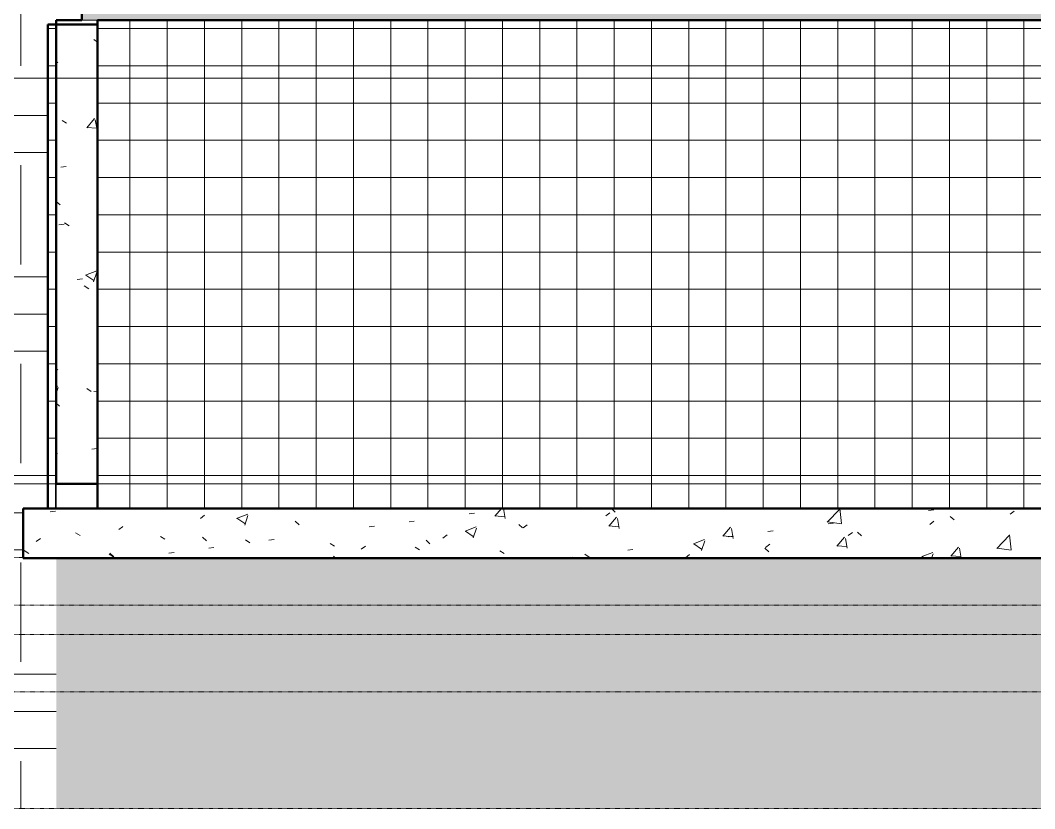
# Model space of a CAD drawing. Header units: inches. Extents: x -4179 to 1631, y -360 to 585.
# Drawn here: x -1092.1 to -847, y -206.5 to -16 of the extents above; entities that cross this region are included whole.
import ezdxf

# ---------------------------------------------------------------- set-up
doc = ezdxf.new("R2010")
doc.units = ezdxf.units.IN
doc.header["$MEASUREMENT"] = 0
doc.linetypes.add('Aligning Line 1_8_', pattern=[0.25, 0.125, -0.125])
doc.linetypes.add('Grid Line 1_2_', pattern=[0.875, 0.5, -0.125, 0.125, -0.125])
for name, color, linetype, lineweight in [('0-5', 10, 'Continuous', 5), ('A-FLOR-5', 50, 'Continuous', 13), ('A-FLOR-6', 133, 'Continuous', 50), ('A-FLOR-LEVL-1', 51, 'Grid Line 1_2_', 9), ('A-WALL', 113, 'Continuous', 13), ('A-WALL-3', 253, 'Continuous', 13), ('A-WALL-PATT-2', 254, 'Continuous', 9), ('A-WALL-PATT-3', 111, 'Continuous', 9), ('C-TOPO', 7, 'Continuous', 9), ('G-ANNO-SYMB', 111, 'Aligning Line 1_8_', 9), ('G-ANNO-SYMB-1', 254, 'Aligning Line 1_8_', 9), ('G-ANNO-SYMB-2', 147, 'Aligning Line 1_8_', 9), ('S-FNDN-2', 133, 'Continuous', 50), ('S-FNDN-3', 32, 'Continuous', 50), ('S-FNDN-4', 32, 'Continuous', 9)]:
    doc.layers.add(name, color=color, linetype=linetype, lineweight=lineweight)
pattern_1 = [(0, (0, 0), (24, 24), [24, -24]), (0, (0, 9), (24, 24), [24, -24]), (0, (0, 18), (24, 24), [24, -24]), (90, (3, 21), (-24, 24), [24, -24]), (90, (12, 21), (-24, 24), [24, -24]), (90, (21, 21), (-24, 24), [24, -24])]
pattern_2 = [(50, (-10974.634, 0), (27.5427, -2.40992), [2.88, -31.68]), (355, (-10974.634, 0), (-5.327844, 28.884266), [2.304, -25.344]), (100.451, (-10972.34, -0.2), (22.215316, 26.47393), [2.448, -26.924]), (46.184, (-10974.634, 7.68), (40.98187, -6.35642), [4.32, -47.52]), (96.636, (-10971.22, 7.15), (35.89075, 37.40619), [3.671, -40.386]), (351.184, (-10974.634, 7.68), (35.89097, 37.40622), [3.456, -38.016]), (21, (-10970.794, 5.76), (22.921036, -15.46073), [2.88, -31.68]), (326, (-10970.794, 5.76), (9.34353, 27.84574), [2.304, -25.344]), (71.451, (-10968.884, 4.472), (32.26477, 12.38442), [2.448, -26.924]), (37.5, (-10974.634, 0), (0.466855, 12.782707), [1.267, -23.77, 1.267, -24.461, -25.44]), (37.5, (-10974.634, 0), (0.466855, 12.782707), [-50.765, 1.267, -24.173]), (7.5, (-10974.634, 0), (10.10159, 15.14509), [1.267, -13.402, 1.267, -23.194, -9.696]), (7.5, (-10974.634, 0), (10.10159, 15.14509), [-39.13, 1.267, -8.429]), (327.5, (-10983.197, 0), (20.499161, -0.86578), [1.267, -8.333, 1.267, -28.685, -39.744]), (327.5, (-10983.197, 0), (20.499161, -0.86578), [-39.552, 1.267, -38.477]), (317.5, (-10987.037, 0), (22.39478, 3.844288), [1.267, -11.213, 1.267, -18.624, -28.224]), (317.5, (-10987.037, 0), (22.39478, 3.844288), [-32.371, 1.267, -26.957])]
pattern_3 = [(0, (-10974.634, 0), (0, 9), []), (90, (-10974.634, 0), (-9, 6e-16), [])]

# ---------------------------------------------------------------- blocks, each defined once
blk = doc.blocks.new('CTR - 2nd Phase_rvt-2-BUILDING ELEVATION - SOUTH')
at = {"layer": 'A-FLOR-5'}
blk.add_hatch(color=256, dxfattribs=at).paths.add_polyline_path([(9897.39, -16), (12077.19, -16), (12085.74, -4), (12088.59, -4), (12088.59, 0), (9897.39, 0), (9897.45, -0.25), (9897.39, -0.25), (9897.39, -11.67)], flags=0)
at = {"layer": 'A-WALL-PATT-2'}
h = blk.add_hatch(dxfattribs=at)
h.set_pattern_fill('FP_43', color=256, style=0, pattern_type=2)
h.set_pattern_definition([(50, (0, 0), (27.5427, -2.40992), [2.88, -31.68]), (355, (0, 0), (-5.327844, 28.884266), [2.304, -25.344]), (100.451, (2.295, -0.2), (22.215316, 26.47393), [2.448, -26.924]), (46.184, (0, 7.68), (40.98187, -6.35642), [4.32, -47.52]), (96.636, (3.415, 7.15), (35.89075, 37.40619), [3.671, -40.386]), (351.184, (0, 7.68), (35.89097, 37.40622), [3.456, -38.016]), (21, (3.84, 5.76), (22.921036, -15.46073), [2.88, -31.68]), (326, (3.84, 5.76), (9.34353, 27.84574), [2.304, -25.344]), (71.451, (5.75, 4.472), (32.26477, 12.38442), [2.448, -26.924]), (37.5, (0, 0), (0.466855, 12.782707), [1.267, -23.77, 1.267, -24.461, -25.44]), (37.5, (0, 0), (0.466855, 12.782707), [-50.765, 1.267, -24.173]), (7.5, (0, 0), (10.10159, 15.14509), [1.267, -13.402, 1.267, -23.194, -9.696]), (7.5, (0, 0), (10.10159, 15.14509), [-39.13, 1.267, -8.429]), (327.5, (-8.563, 0), (20.499161, -0.86578), [1.267, -8.333, 1.267, -28.685, -39.744]), (327.5, (-8.563, 0), (20.499161, -0.86578), [-39.552, 1.267, -38.477]), (317.5, (-12.403, 0), (22.39478, 3.844288), [1.267, -11.213, 1.267, -18.624, -28.224]), (317.5, (-12.403, 0), (22.39478, 3.844288), [-32.371, 1.267, -26.957])])
h.paths.add_polyline_path([(9899.99, -17), (9901.19, -17), (9901.19, -16), (9891.19, -16), (9891.19, -17), (9897.42, -17)], flags=0)
at = {"layer": 'A-FLOR-6'}
for p, q in [((9897.39, 0), (9897.39, -16)), ((9901.19, -16), (12077.19, -16))]:
    blk.add_line(p, q, dxfattribs=at)
at = {"layer": 'A-FLOR-LEVL-1'}
for p, q in [((9609.49, -30), (12558.48, -30)), ((9609.49, -128), (12558.48, -128))]:
    blk.add_line(p, q, dxfattribs=at)
at = {"layer": 'A-WALL-3'}
blk.add_line((9901.19, -16), (9897.39, -16), dxfattribs=at)
at = {"layer": 'G-ANNO-SYMB-1'}
blk.add_line((9706.24, -164.42), (12461.78, -164.42), dxfattribs=at)
at = {"layer": 'S-FNDN-2'}
for p, q in [((9897.39, -16), (9891.19, -16)), ((9891.19, -16), (9891.19, -128)), ((9901.19, -128), (9901.19, -16)), ((9891.19, -128), (9901.19, -128))]:
    blk.add_line(p, q, dxfattribs=at)
blk = doc.blocks.new('CTR  - Topography_rvt-2-BUILDING ELEVATION - SOUTH')
at = {"layer": 'C-TOPO'}
h = blk.add_hatch(dxfattribs=at)
h.set_pattern_fill('FP_70', color=256, style=0, pattern_type=2)
h.set_pattern_definition(pattern_1)
h.paths.add_polyline_path([(9860.39, -206.51), (9891.19, -206.51), (9891.19, -146), (9883.19, -146), (9883.19, -134), (9889.19, -134), (9889.19, -17), (9891.19, -17), (9891.19, -0.01), (9856.93, -0.06), (9846.17, -0.17), (9706.24, -1.56), (9706.24, -206.51), (9855.83, -206.51)], flags=0)
h = blk.add_hatch(dxfattribs=at)
h.set_pattern_fill('FP_70', color=256, style=0, pattern_type=2)
h.set_pattern_definition(pattern_1)
h.paths.add_polyline_path([(11945.12, -206.51), (12087.19, -206.51), (12087.19, -146), (9891.19, -146), (9891.19, -206.51), (11772.89, -206.51)], flags=0)
blk = doc.blocks.new('CTR - 1st Phase - Common Walls_rvt-2-BUILDING ELEVATION - SOUTH')
at = {"layer": 'A-FLOR-LEVL-1'}
for p, q in [((9609.49, -30), (12558.48, -30)), ((9609.49, -128), (12558.48, -128))]:
    blk.add_line(p, q, dxfattribs=at)
at = {"layer": 'G-ANNO-SYMB-2'}
for p, q in [((9706.24, -145.84), (12461.73, -145.84)), ((9706.24, -164.42), (12461.78, -164.42))]:
    blk.add_line(p, q, dxfattribs=at)
blk = doc.blocks.new('CTR - 1st Phase -Stairs _ Elevators_rvt-2-BUILDING ELEVATION - SOUTH')
at = {"layer": 'A-FLOR-LEVL-1'}
for p, q in [((9609.49, -30), (12558.48, -30)), ((9609.49, -128), (12558.48, -128))]:
    blk.add_line(p, q, dxfattribs=at)
at = {"layer": 'G-ANNO-SYMB-2'}
blk.add_line((9706.24, -206.49), (12461.73, -206.49), dxfattribs=at)

msp = doc.modelspace()

# ---------------------------------------------------------------- hatches: boundary and pattern name
at = {"layer": 'A-WALL-PATT-3'}
h = msp.add_hatch(dxfattribs=at)
h.set_pattern_fill('FP_86', color=256, style=0, pattern_type=2)
h.set_pattern_definition(pattern_3)
h.paths.add_polyline_path([(-1083.4448, -134), (-1083.4448, -17), (-1085.4448, -17), (-1085.4448, -134)], flags=0)
h = msp.add_hatch(dxfattribs=at)
h.set_pattern_fill('FP_85', color=256, style=0, pattern_type=2)
h.set_pattern_definition(pattern_2)
h.paths.add_polyline_path([(-1073.4448, -134), (-1073.4448, -17), (-1083.4448, -17), (-1083.4448, -134), (-1077.2445, -134)], flags=0)
h = msp.add_hatch(dxfattribs=at)
h.set_pattern_fill('FP_86', color=256, style=0, pattern_type=2)
h.set_pattern_definition(pattern_3)
h.paths.add_polyline_path([(-796.4448, -134), (-796.4448, -16), (-1073.4448, -16), (-1073.4448, -134), (-923.9547, -134)], flags=0)
at = {"layer": 'S-FNDN-4'}
h = msp.add_hatch(dxfattribs=at)
h.set_pattern_fill('FP_85', color=256, style=0, pattern_type=2)
h.set_pattern_definition(pattern_2)
h.paths.add_polyline_path([(-1091.4448, -146), (-1067.4448, -146), (-1067.4448, -134), (-1091.4448, -134)], flags=0)
h = msp.add_hatch(dxfattribs=at)
h.set_pattern_fill('FP_85', color=256, style=0, pattern_type=2)
h.set_pattern_definition(pattern_2)
h.paths.add_polyline_path([(-1067.4448, -146), (-796.4448, -146), (-796.4448, -134), (-1067.4448, -134.0063)], flags=0)

# ---------------------------------------------------------------- linework, layer by layer
at = {"layer": 'A-FLOR-LEVL-1'}
for p, q in [((-1364.3938, -30), (1583.0971, -30)), ((-1364.3938, -128), (1583.0971, -128))]:
    msp.add_line(p, q, dxfattribs=at)
at = {"layer": 'A-WALL'}
msp.add_line((-1083.4448, -134), (-1083.4448, -17), dxfattribs=at)
at = {"layer": 'G-ANNO-SYMB'}
for p, q in [((-1268.3938, -157.3105), (1487.1463, -157.3105)), ((-1268.3977, -178.2392), (1487.1463, -178.2392))]:
    msp.add_line(p, q, dxfattribs=at)
at = {"layer": 'S-FNDN-3'}
for p, q in [((-1085.4448, -17), (-1085.4448, -134)), ((-1073.4448, -17), (-1085.4448, -17)), ((-1073.4448, -16), (-1073.4448, -134)), ((187.5552, -16), (-1073.4448, -16)), ((-1091.4448, -134), (-1091.4448, -146)), ((187.5552, -134), (-1091.4448, -134)), ((-1091.4448, -146), (187.5552, -146))]:
    msp.add_line(p, q, dxfattribs=at)

# ---------------------------------------------------------------- block references
at = {"layer": '0-5'}
for name in ['CTR - 2nd Phase_rvt-2-BUILDING ELEVATION - SOUTH', 'CTR - 1st Phase - Common Walls_rvt-2-BUILDING ELEVATION - SOUTH', 'CTR - 1st Phase -Stairs _ Elevators_rvt-2-BUILDING ELEVATION - SOUTH', 'CTR  - Topography_rvt-2-BUILDING ELEVATION - SOUTH']:
    msp.add_blockref(name, (-10974.6342, 0), dxfattribs=at)

doc.saveas('drawing.dxf')
